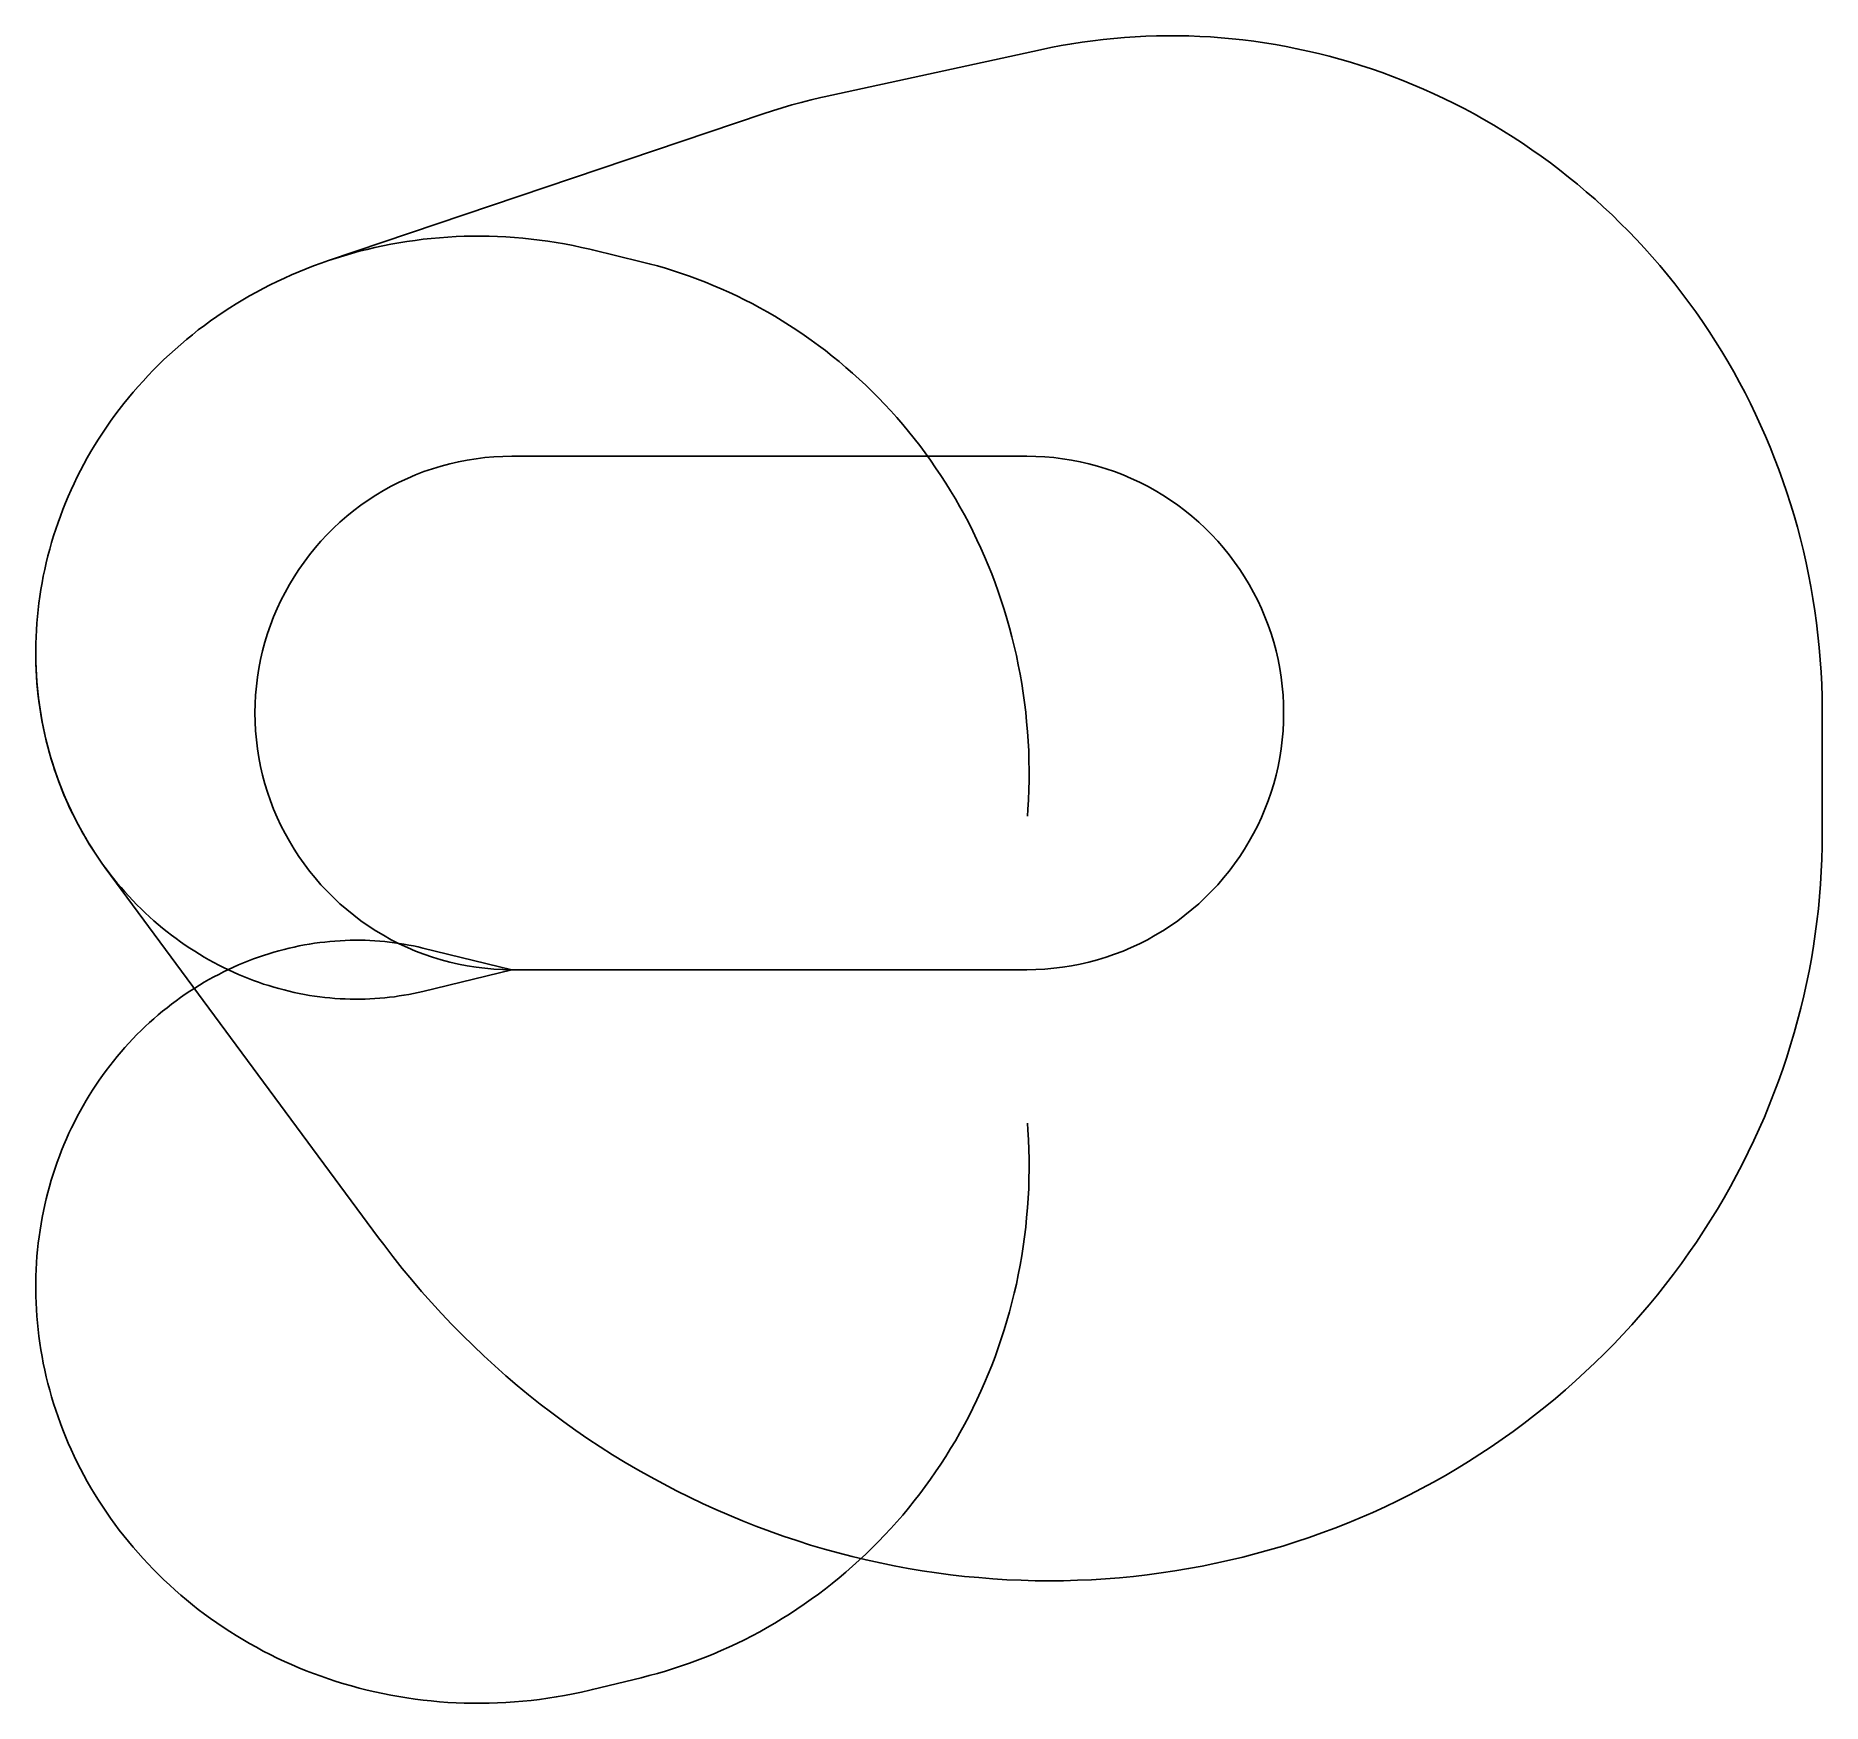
# Model space of a CAD drawing. Header units: metres. Extents: x -7592 to 20895, y -11702 to 14899.
import ezdxf

# ---------------------------------------------------------------- set-up
doc = ezdxf.new("R2010")
doc.units = ezdxf.units.M

msp = doc.modelspace()

# ---------------------------------------------------------------- linework, layer by layer
at = {"layer": 'NorminalTrack', "color": 1}
msp.add_lwpolyline([(0, 0), (0, 0), (-143, 2), (-286, 10), (-428, 22), (-570, 40), (-711, 62), (-852, 90), (-991, 122), (-1129, 159), (-1266, 200), (-1401, 247), (-1534, 298), (-1666, 354), (-1795, 415), (-1923, 479), (-2048, 549), (-2170, 622), (-2290, 700), (-2407, 782), (-2522, 868), (-2633, 958), (-2741, 1052), (-2845, 1150), (-2946, 1251), (-3044, 1355), (-3138, 1463), (-3228, 1574), (-3314, 1688), (-3396, 1805), (-3473, 1925), (-3547, 2048), (-3616, 2173), (-3681, 2300), (-3742, 2430), (-3798, 2561), (-3849, 2695), (-3895, 2830), (-3937, 2967), (-3974, 3105), (-4006, 3244), (-4034, 3385), (-4056, 3526), (-4073, 3668), (-4086, 3810), (-4093, 3953), (-4096, 4096), (-4093, 4239), (-4086, 4382), (-4073, 4524), (-4056, 4666), (-4034, 4807), (-4006, 4947), (-3974, 5087), (-3937, 5225), (-3895, 5361), (-3849, 5497), (-3798, 5630), (-3742, 5762), (-3681, 5891), (-3616, 6019), (-3547, 6144), (-3473, 6266), (-3396, 6386), (-3314, 6503), (-3228, 6617), (-3138, 6729), (-3044, 6836), (-2946, 6941), (-2845, 7042), (-2741, 7140), (-2633, 7233), (-2522, 7323), (-2407, 7409), (-2290, 7491), (-2170, 7569), (-2048, 7643), (-1923, 7712), (-1795, 7777), (-1666, 7838), (-1534, 7893), (-1401, 7945), (-1266, 7991), (-1129, 8033), (-991, 8070), (-852, 8102), (-711, 8129), (-570, 8152), (-428, 8169), (-286, 8182), (-143, 8189), (0, 8192), (0, 8192), (8212, 8192), (8212, 8192), (8355, 8189), (8497, 8182), (8640, 8169), (8782, 8152), (8923, 8129), (9063, 8102), (9202, 8070), (9341, 8033), (9477, 7991), (9612, 7945), (9746, 7893), (9878, 7838), (10007, 7777), (10134, 7712), (10259, 7643), (10382, 7569), (10502, 7491), (10619, 7409), (10733, 7323), (10844, 7233), (10952, 7140), (11057, 7042), (11158, 6941), (11255, 6836), (11349, 6729), (11439, 6617), (11525, 6503), (11607, 6386), (11685, 6266), (11759, 6144), (11828, 6019), (11893, 5891), (11953, 5762), (12009, 5630), (12060, 5497), (12107, 5361), (12149, 5225), (12186, 5087), (12218, 4947), (12245, 4807), (12268, 4666), (12285, 4524), (12297, 4382), (12305, 4239), (12307, 4096), (12305, 3953), (12297, 3810), (12285, 3668), (12268, 3526), (12245, 3385), (12218, 3244), (12186, 3105), (12149, 2967), (12107, 2830), (12060, 2695), (12009, 2561), (11953, 2430), (11893, 2300), (11828, 2173), (11759, 2048), (11685, 1925), (11607, 1805), (11525, 1688), (11439, 1574), (11349, 1463), (11255, 1355), (11158, 1251), (11057, 1150), (10952, 1052), (10844, 958), (10733, 868), (10619, 782), (10502, 700), (10382, 622), (10259, 549), (10134, 479), (10007, 415), (9878, 354), (9746, 298), (9612, 247), (9477, 200), (9341, 159), (9202, 122), (9063, 90), (8923, 62), (8782, 40), (8640, 22), (8497, 10), (8355, 2), (8212, 0), (0, 0)], dxfattribs=at)
at = {"layer": 'WindSpiral', "color": 5}
for points in [[(0, 0), (-1421, -346), (-1495, -363), (-1570, -379), (-1645, -394), (-1720, -407), (-1796, -419), (-1873, -430), (-1950, -440), (-2027, -449), (-2105, -456), (-2183, -461), (-2262, -466), (-2341, -469), (-2420, -470), (-2500, -470), (-2580, -469), (-2660, -467), (-2740, -463), (-2821, -457), (-2902, -450), (-2983, -442), (-3064, -432), (-3145, -421), (-3227, -409), (-3308, -395), (-3389, -379), (-3471, -362), (-3552, -343), (-3633, -323), (-3715, -302), (-3796, -279), (-3877, -254), (-3958, -228), (-4038, -201), (-4119, -172), (-4199, -141), (-4279, -109), (-4359, -76), (-4438, -41), (-4517, -4), (-4596, 34), (-4674, 74), (-4752, 115), (-4829, 157), (-4906, 201), (-4982, 247), (-5057, 294), (-5133, 342), (-5207, 392), (-5281, 443), (-5354, 496), (-5427, 551), (-5498, 606), (-5569, 663), (-5640, 722), (-5709, 782), (-5777, 843), (-5845, 906), (-5912, 970), (-5978, 1036), (-6043, 1103), (-6107, 1171), (-6170, 1240), (-6232, 1311), (-6293, 1383), (-6352, 1457), (-6411, 1531), (-6469, 1607), (-6525, 1685), (-6580, 1763), (-6634, 1842), (-6687, 1923), (-6738, 2005), (-6789, 2088), (-6838, 2172), (-6885, 2258), (-6931, 2344), (-6976, 2431), (-7020, 2520), (-7062, 2609), (-7102, 2699), (-7141, 2791), (-7179, 2883), (-7215, 2976), (-7250, 3071), (-7283, 3166), (-7314, 3261), (-7344, 3358), (-7372, 3456), (-7399, 3554), (-7424, 3653), (-7447, 3752), (-7469, 3853), (-7489, 3954), (-7507, 4055), (-7523, 4157), (-7538, 4260), (-7551, 4364), (-7562, 4467), (-7572, 4572), (-7579, 4676), (-7585, 4781), (-7589, 4887), (-7591, 4993), (-7592, 5099), (-7590, 5205), (-7587, 5312), (-7581, 5419), (-7574, 5526), (-7565, 5633), (-7554, 5741), (-7541, 5848), (-7526, 5956), (-7510, 6063), (-7491, 6171), (-7471, 6278), (-7448, 6386), (-7424, 6493), (-7397, 6600), (-7369, 6707), (-7339, 6814), (-7306, 6920), (-7272, 7026), (-7236, 7132), (-7198, 7237), (-7158, 7342), (-7116, 7447), (-7072, 7551), (-7027, 7655), (-6979, 7758), (-6929, 7860), (-6878, 7962), (-6824, 8063), (-6769, 8164), (-6712, 8264), (-6653, 8363), (-6592, 8461), (-6529, 8558), (-6464, 8655), (-6398, 8750), (-6329, 8845), (-6259, 8939), (-6187, 9031), (-6113, 9123), (-6038, 9214), (-5961, 9303), (-5881, 9391), (-5801, 9479), (-5718, 9565), (-5634, 9649), (-5548, 9733), (-5460, 9815), (-5371, 9896), (-5280, 9975), (-5188, 10053), (-5094, 10130), (-4999, 10205), (-4902, 10278), (-4803, 10350), (-4703, 10421), (-4601, 10490), (-4498, 10557), (-4394, 10622), (-4288, 10686), (-4181, 10749), (-4073, 10809), (-3963, 10868), (-3852, 10925), (-3740, 10980), (-3626, 11033), (-3512, 11085), (-3396, 11134), (-3279, 11182), (-3161, 11228), (-3042, 11271), (-2922, 11313), (-2922, 11313), (4007, 13654), (4158, 13703), (4310, 13750), (4462, 13794), (4616, 13836), (4771, 13875), (4927, 13912), (4982, 13924), (8431, 14676), (8595, 14711), (8761, 14742), (8927, 14771), (9094, 14797), (9262, 14820), (9431, 14840), (9600, 14857), (9769, 14872), (9940, 14883), (10110, 14891), (10281, 14897), (10453, 14899), (10624, 14899), (10796, 14895), (10969, 14888), (11141, 14879), (11313, 14866), (11486, 14850), (11658, 14832), (11831, 14810), (12003, 14785), (12175, 14757), (12347, 14726), (12519, 14692), (12690, 14655), (12861, 14615), (13032, 14572), (13202, 14526), (13371, 14477), (13540, 14425), (13708, 14369), (13876, 14311), (14043, 14250), (14208, 14185), (14373, 14118), (14538, 14048), (14701, 13974), (14863, 13898), (15024, 13819), (15184, 13737), (15342, 13652), (15500, 13564), (15656, 13473), (15810, 13379), (15964, 13283), (16116, 13184), (16266, 13081), (16415, 12977), (16562, 12869), (16707, 12758), (16851, 12645), (16993, 12530), (17133, 12411), (17272, 12290), (17408, 12166), (17543, 12040), (17675, 11911), (17806, 11780), (17934, 11646), (18060, 11510), (18184, 11372), (18306, 11231), (18425, 11087), (18542, 10942), (18657, 10794), (18769, 10644), (18879, 10492), (18986, 10338), (19091, 10181), (19193, 10023), (19292, 9862), (19389, 9700), (19484, 9535), (19575, 9369), (19664, 9201), (19749, 9031), (19832, 8860), (19912, 8686), (19990, 8511), (20064, 8335), (20135, 8157), (20203, 7977), (20269, 7796), (20331, 7614), (20390, 7430), (20446, 7245), (20498, 7059), (20548, 6871), (20594, 6683), (20637, 6493), (20677, 6303), (20714, 6111), (20747, 5919), (20777, 5725), (20804, 5531), (20827, 5336), (20847, 5141), (20863, 4945), (20876, 4748), (20886, 4551), (20892, 4353), (20895, 4155), (20895, 4094), (20895, 2162), (20893, 1964), (20888, 1765), (20880, 1566), (20867, 1367), (20852, 1168), (20833, 970), (20810, 771), (20784, 572), (20754, 373), (20721, 175), (20684, -23), (20644, -220), (20600, -417), (20553, -614), (20502, -810), (20448, -1005), (20391, -1200), (20329, -1394), (20265, -1587), (20197, -1780), (20125, -1971), (20050, -2161), (19972, -2350), (19890, -2539), (19805, -2726), (19716, -2911), (19624, -3096), (19529, -3279), (19430, -3460), (19329, -3640), (19223, -3819), (19115, -3996), (19003, -4171), (18889, -4345), (18770, -4516), (18649, -4686), (18525, -4854), (18398, -5020), (18267, -5184), (18134, -5346), (17997, -5506), (17858, -5664), (17715, -5819), (17570, -5972), (17422, -6123), (17271, -6271), (17117, -6417), (16961, -6560), (16802, -6701), (16640, -6839), (16475, -6975), (16308, -7108), (16139, -7238), (15967, -7365), (15792, -7490), (15616, -7611), (15436, -7730), (15255, -7845), (15071, -7958), (14885, -8067), (14697, -8174), (14507, -8277), (14315, -8377), (14121, -8474), (13925, -8567), (13727, -8658), (13527, -8744), (13326, -8828), (13122, -8908), (12917, -8985), (12711, -9058), (12503, -9127), (12294, -9193), (12083, -9256), (11871, -9315), (11657, -9370), (11443, -9421), (11227, -9469), (11010, -9513), (10792, -9554), (10573, -9590), (10353, -9623), (10133, -9652), (9911, -9677), (9689, -9699), (9466, -9716), (9243, -9730), (9019, -9740), (8795, -9746), (8570, -9748), (8345, -9746), (8120, -9740), (7895, -9730), (7670, -9716), (7444, -9698), (7219, -9677), (6994, -9651), (6769, -9621), (6544, -9588), (6320, -9550), (6096, -9509), (5872, -9463), (5649, -9414), (5427, -9360), (5205, -9303), (4984, -9242), (4764, -9177), (4545, -9107), (4326, -9034), (4109, -8957), (3893, -8877), (3678, -8792), (3464, -8703), (3252, -8611), (3040, -8515), (2831, -8415), (2623, -8311), (2416, -8203), (2211, -8092), (2008, -7977), (1807, -7859), (1607, -7736), (1410, -7610), (1214, -7481), (1020, -7348), (829, -7211), (639, -7071), (452, -6928), (268, -6781), (85, -6630), (-95, -6477), (-272, -6320), (-447, -6159), (-619, -5996), (-789, -5829), (-956, -5659), (-1120, -5486), (-1282, -5310), (-1440, -5131), (-1595, -4949), (-1748, -4764), (-1897, -4577), (-2043, -4386), (-2124, -4277), (-6482, 1625), (-6538, 1702), (-6593, 1781), (-6646, 1861), (-6699, 1942), (-6750, 2024), (-6800, 2107), (-6849, 2192), (-6896, 2277), (-6942, 2364), (-6986, 2451), (-7029, 2540), (-7071, 2630), (-7111, 2720), (-7150, 2812), (-7187, 2905), (-7223, 2998), (-7257, 3092), (-7290, 3187), (-7321, 3284), (-7351, 3380), (-7378, 3478), (-7405, 3576), (-7429, 3675), (-7452, 3775), (-7473, 3876), (-7493, 3977), (-7511, 4079), (-7527, 4181), (-7541, 4284), (-7554, 4387), (-7565, 4491), (-7574, 4596), (-7581, 4700), (-7586, 4806), (-7590, 4911), (-7592, 5017), (-7592, 5063)], [(0, 0), (-1421, -346), (-1495, -363), (-1570, -379), (-1645, -394), (-1720, -407), (-1796, -419), (-1873, -430), (-1950, -440), (-2027, -449), (-2105, -456), (-2183, -461), (-2262, -466), (-2341, -469), (-2420, -470), (-2500, -470), (-2580, -469), (-2660, -467), (-2740, -463), (-2821, -457), (-2902, -450), (-2983, -442), (-3064, -432), (-3145, -421), (-3227, -409), (-3308, -395), (-3389, -379), (-3471, -362), (-3552, -343), (-3633, -323), (-3715, -302), (-3796, -279), (-3877, -254), (-3958, -228), (-4038, -201), (-4119, -172), (-4199, -141), (-4279, -109), (-4359, -76), (-4438, -41), (-4517, -4), (-4596, 34), (-4674, 74), (-4752, 115), (-4829, 157), (-4906, 201), (-4982, 247), (-5057, 294), (-5133, 342), (-5207, 392), (-5281, 443), (-5354, 496), (-5427, 551), (-5498, 606), (-5569, 663), (-5640, 722), (-5709, 782), (-5777, 843), (-5845, 906), (-5912, 970), (-5978, 1036), (-6043, 1103), (-6107, 1171), (-6170, 1240), (-6232, 1311), (-6293, 1383), (-6352, 1457), (-6411, 1531), (-6469, 1607), (-6525, 1685), (-6580, 1763), (-6634, 1842), (-6687, 1923), (-6738, 2005), (-6789, 2088), (-6838, 2172), (-6885, 2258), (-6931, 2344), (-6976, 2431), (-7020, 2520), (-7062, 2609), (-7102, 2699), (-7141, 2791), (-7179, 2883), (-7215, 2976), (-7250, 3071), (-7283, 3166), (-7314, 3261), (-7344, 3358), (-7372, 3456), (-7399, 3554), (-7424, 3653), (-7447, 3752), (-7469, 3853), (-7489, 3954), (-7507, 4055), (-7523, 4157), (-7538, 4260), (-7551, 4364), (-7562, 4467), (-7572, 4572), (-7579, 4676), (-7585, 4781), (-7589, 4887), (-7591, 4993), (-7592, 5099), (-7590, 5205), (-7587, 5312), (-7581, 5419), (-7574, 5526), (-7565, 5633), (-7554, 5741), (-7541, 5848), (-7526, 5956), (-7510, 6063), (-7491, 6171), (-7471, 6278), (-7448, 6386), (-7424, 6493), (-7397, 6600), (-7369, 6707), (-7339, 6814), (-7306, 6920), (-7272, 7026), (-7236, 7132), (-7198, 7237), (-7158, 7342), (-7116, 7447), (-7072, 7551), (-7027, 7655), (-6979, 7758), (-6929, 7860), (-6878, 7962), (-6824, 8063), (-6769, 8164), (-6712, 8264), (-6653, 8363), (-6592, 8461), (-6529, 8558), (-6464, 8655), (-6398, 8750), (-6329, 8845), (-6259, 8939), (-6187, 9031), (-6113, 9123), (-6038, 9214), (-5961, 9303), (-5881, 9391), (-5801, 9479), (-5718, 9565), (-5634, 9649), (-5548, 9733), (-5460, 9815), (-5371, 9896), (-5280, 9975), (-5188, 10053), (-5094, 10130), (-4999, 10205), (-4902, 10278), (-4803, 10350), (-4703, 10421), (-4601, 10490), (-4498, 10557), (-4394, 10622), (-4288, 10686), (-4181, 10749), (-4073, 10809), (-3963, 10868), (-3852, 10925), (-3740, 10980), (-3626, 11033), (-3512, 11085), (-3396, 11134), (-3279, 11182), (-3161, 11228), (-3042, 11271), (-2922, 11313), (-2801, 11353), (-2679, 11390), (-2556, 11426), (-2432, 11460), (-2308, 11491), (-2182, 11520), (-2056, 11548), (-1929, 11573), (-1801, 11596), (-1673, 11616), (-1544, 11635), (-1414, 11651), (-1284, 11665), (-1153, 11677), (-1022, 11687), (-890, 11694), (-758, 11699), (-626, 11702), (-493, 11702), (-360, 11700), (-227, 11696), (-94, 11689), (40, 11680), (174, 11669), (307, 11655), (441, 11639), (575, 11621), (709, 11600), (842, 11577), (976, 11551), (1109, 11523), (1242, 11493), (1286, 11482), (2062, 11294), (2191, 11261), (2320, 11226), (2449, 11189), (2578, 11149), (2706, 11107), (2833, 11063), (2960, 11016), (3087, 10967), (3212, 10916), (3338, 10862), (3462, 10806), (3586, 10748), (3709, 10688), (3831, 10625), (3953, 10560), (4073, 10493), (4193, 10423), (4311, 10352), (4429, 10278), (4545, 10202), (4661, 10123), (4775, 10043), (4888, 9960), (5000, 9876), (5110, 9789), (5219, 9700), (5327, 9609), (5434, 9515), (5539, 9420), (5643, 9323), (5745, 9224), (5845, 9123), (5944, 9020), (6042, 8914), (6138, 8808), (6232, 8699), (6324, 8588), (6414, 8475), (6503, 8361), (6590, 8245), (6675, 8127), (6758, 8008), (6840, 7886), (6919, 7764), (6996, 7639), (7072, 7513), (7145, 7386), (7216, 7256), (7285, 7126), (7352, 6994), (7416, 6860), (7479, 6725), (7539, 6589), (7597, 6452), (7652, 6313), (7705, 6173), (7756, 6032), (7805, 5890), (7851, 5746), (7895, 5602), (7936, 5456), (7975, 5310), (8011, 5162), (8045, 5014), (8076, 4865), (8105, 4715), (8131, 4564), (8155, 4413), (8175, 4261), (8194, 4108), (8209, 3954), (8222, 3801), (8233, 3646), (8241, 3491), (8245, 3336), (8248, 3180), (8247, 3024), (8244, 2868), (8238, 2712), (8230, 2555), (8222, 2450)], [(0, 0), (-1421, 346), (-1495, 363), (-1570, 379), (-1645, 394), (-1720, 407), (-1796, 419), (-1873, 430), (-1950, 440), (-2027, 449), (-2105, 456), (-2183, 461), (-2262, 466), (-2341, 469), (-2420, 470), (-2500, 470), (-2580, 469), (-2660, 467), (-2740, 463), (-2821, 457), (-2902, 450), (-2983, 442), (-3064, 432), (-3145, 421), (-3227, 409), (-3308, 395), (-3389, 379), (-3471, 362), (-3552, 343), (-3633, 323), (-3715, 302), (-3796, 279), (-3877, 254), (-3958, 228), (-4038, 201), (-4119, 172), (-4199, 141), (-4279, 109), (-4359, 76), (-4438, 41), (-4517, 4), (-4596, -34), (-4674, -74), (-4752, -115), (-4829, -157), (-4906, -201), (-4982, -247), (-5057, -294), (-5133, -342), (-5207, -392), (-5281, -443), (-5354, -496), (-5427, -551), (-5498, -606), (-5569, -663), (-5640, -722), (-5709, -782), (-5777, -843), (-5845, -906), (-5912, -970), (-5978, -1036), (-6043, -1103), (-6107, -1171), (-6170, -1240), (-6232, -1311), (-6293, -1383), (-6352, -1457), (-6411, -1531), (-6469, -1607), (-6525, -1685), (-6580, -1763), (-6634, -1842), (-6687, -1923), (-6738, -2005), (-6789, -2088), (-6838, -2172), (-6885, -2258), (-6931, -2344), (-6976, -2431), (-7020, -2520), (-7062, -2609), (-7102, -2699), (-7141, -2791), (-7179, -2883), (-7215, -2976), (-7250, -3071), (-7283, -3166), (-7314, -3261), (-7344, -3358), (-7372, -3456), (-7399, -3554), (-7424, -3653), (-7447, -3752), (-7469, -3853), (-7489, -3954), (-7507, -4055), (-7523, -4157), (-7538, -4260), (-7551, -4364), (-7562, -4467), (-7572, -4572), (-7579, -4676), (-7585, -4781), (-7589, -4887), (-7591, -4993), (-7592, -5099), (-7590, -5205), (-7587, -5312), (-7581, -5419), (-7574, -5526), (-7565, -5633), (-7554, -5741), (-7541, -5848), (-7526, -5956), (-7510, -6063), (-7491, -6171), (-7471, -6278), (-7448, -6386), (-7424, -6493), (-7397, -6600), (-7369, -6707), (-7339, -6814), (-7306, -6920), (-7272, -7026), (-7236, -7132), (-7198, -7237), (-7158, -7342), (-7116, -7447), (-7072, -7551), (-7027, -7655), (-6979, -7758), (-6929, -7860), (-6878, -7962), (-6824, -8063), (-6769, -8164), (-6712, -8264), (-6653, -8363), (-6592, -8461), (-6529, -8558), (-6464, -8655), (-6398, -8750), (-6329, -8845), (-6259, -8939), (-6187, -9031), (-6113, -9123), (-6038, -9214), (-5961, -9303), (-5881, -9391), (-5801, -9479), (-5718, -9565), (-5634, -9649), (-5548, -9733), (-5460, -9815), (-5371, -9896), (-5280, -9975), (-5188, -10053), (-5094, -10130), (-4999, -10205), (-4902, -10278), (-4803, -10350), (-4703, -10421), (-4601, -10490), (-4498, -10557), (-4394, -10622), (-4288, -10686), (-4181, -10749), (-4073, -10809), (-3963, -10868), (-3852, -10925), (-3740, -10980), (-3626, -11033), (-3512, -11085), (-3396, -11134), (-3279, -11182), (-3161, -11228), (-3042, -11271), (-2922, -11313), (-2801, -11353), (-2679, -11390), (-2556, -11426), (-2432, -11460), (-2308, -11491), (-2182, -11520), (-2056, -11548), (-1929, -11573), (-1801, -11596), (-1673, -11616), (-1544, -11635), (-1414, -11651), (-1284, -11665), (-1153, -11677), (-1022, -11687), (-890, -11694), (-758, -11699), (-626, -11702), (-493, -11702), (-360, -11700), (-227, -11696), (-94, -11689), (40, -11680), (174, -11669), (307, -11655), (441, -11639), (575, -11621), (709, -11600), (842, -11577), (976, -11551), (1109, -11523), (1242, -11493), (1286, -11482), (2062, -11294), (2191, -11261), (2320, -11226), (2449, -11189), (2578, -11149), (2706, -11107), (2833, -11063), (2960, -11016), (3087, -10967), (3212, -10916), (3338, -10862), (3462, -10806), (3586, -10748), (3709, -10688), (3831, -10625), (3953, -10560), (4073, -10493), (4193, -10423), (4311, -10352), (4429, -10278), (4545, -10202), (4661, -10123), (4775, -10043), (4888, -9960), (5000, -9876), (5110, -9789), (5219, -9700), (5327, -9609), (5434, -9515), (5539, -9420), (5643, -9323), (5745, -9224), (5845, -9123), (5944, -9020), (6042, -8914), (6138, -8808), (6232, -8699), (6324, -8588), (6414, -8475), (6503, -8361), (6590, -8245), (6675, -8127), (6758, -8008), (6840, -7886), (6919, -7764), (6996, -7639), (7072, -7513), (7145, -7386), (7216, -7256), (7285, -7126), (7352, -6994), (7416, -6860), (7479, -6725), (7539, -6589), (7597, -6452), (7652, -6313), (7705, -6173), (7756, -6032), (7805, -5890), (7851, -5746), (7895, -5602), (7936, -5456), (7975, -5310), (8011, -5162), (8045, -5014), (8076, -4865), (8105, -4715), (8131, -4564), (8155, -4413), (8175, -4261), (8194, -4108), (8209, -3954), (8222, -3801), (8233, -3646), (8241, -3491), (8245, -3336), (8248, -3180), (8247, -3024), (8244, -2868), (8238, -2712), (8230, -2555), (8222, -2450)]]:
    msp.add_lwpolyline(points, dxfattribs=at)

doc.saveas('drawing.dxf')
